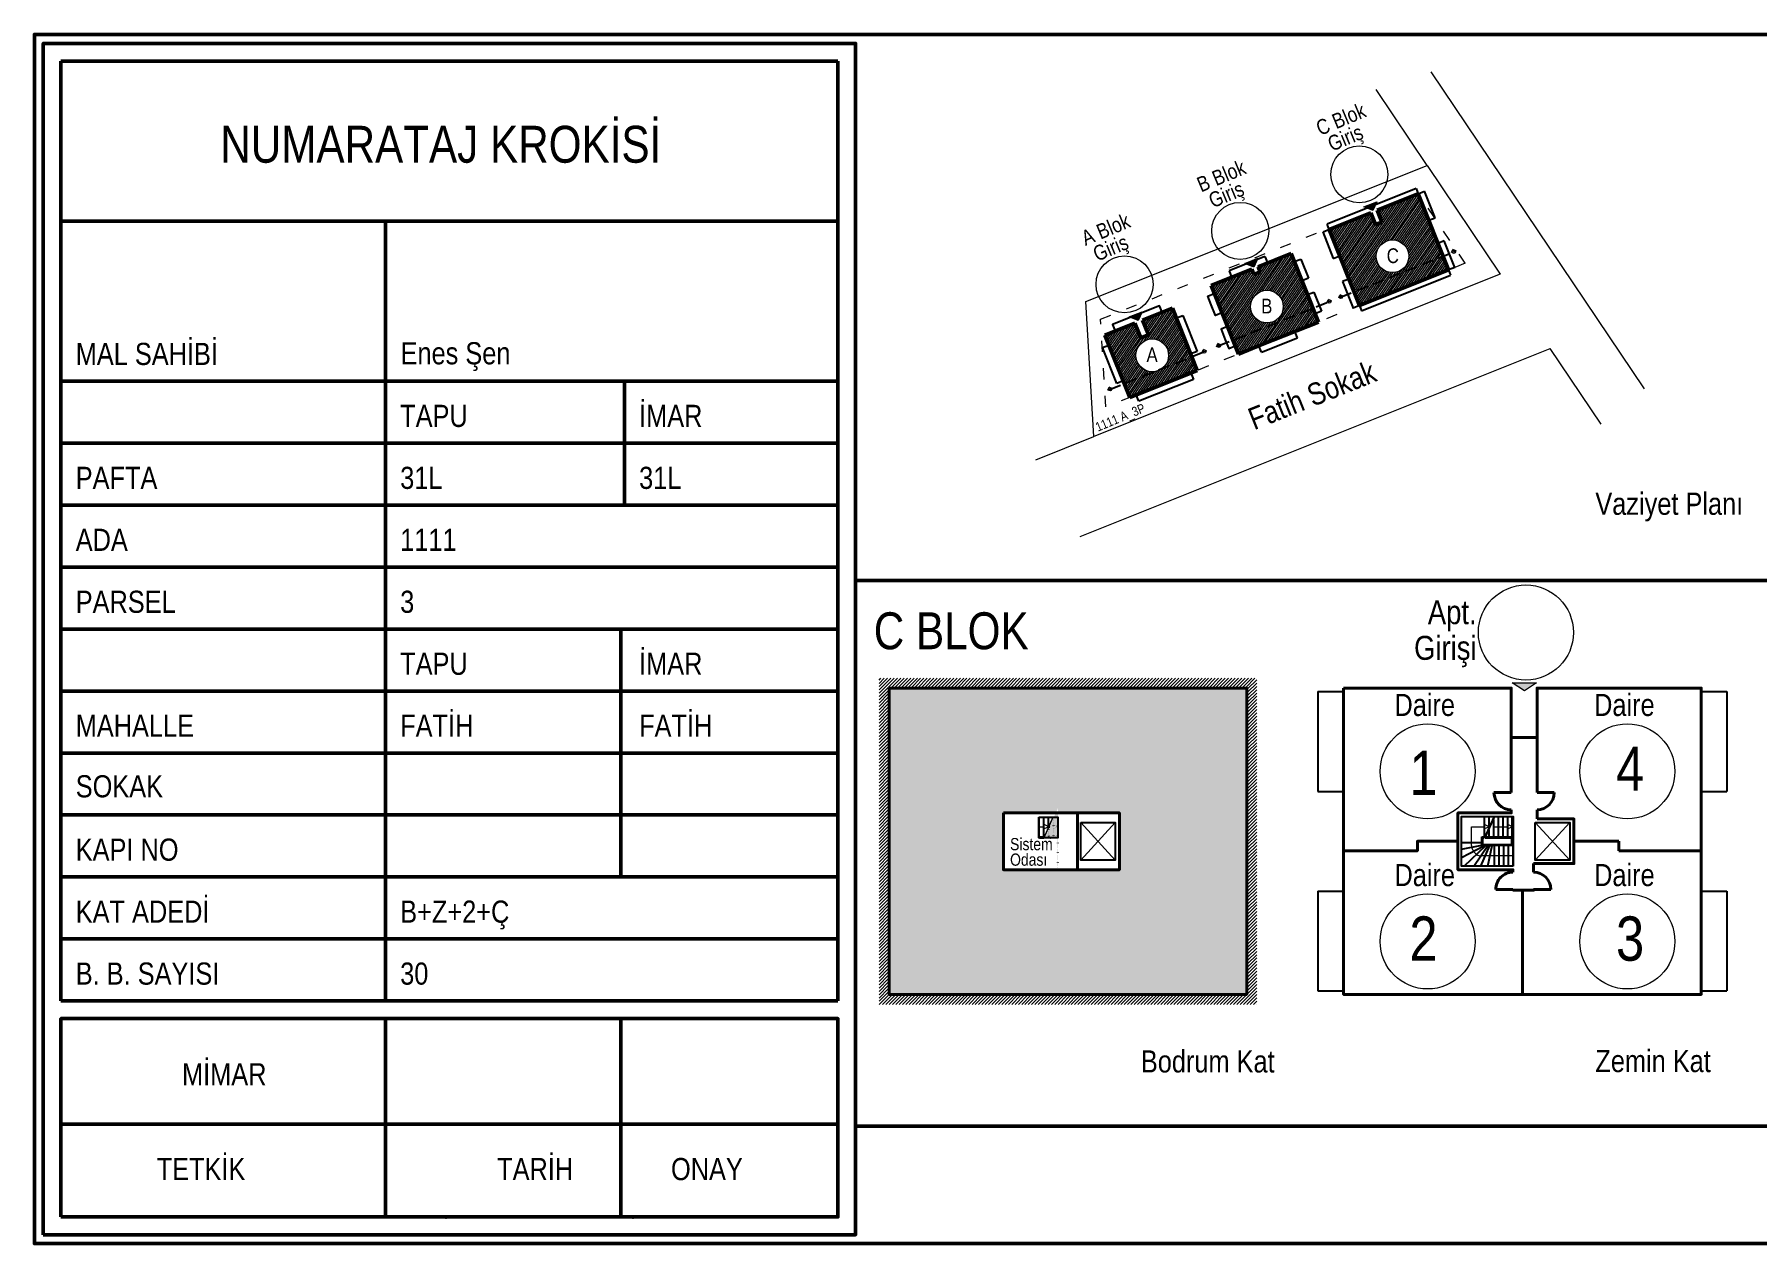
# Model space of a CAD drawing. Header units: millimetres. Extents: x 1811019 to 3717122, y -501178 to -243171.
# Drawn here: x 1811019 to 1815691, y -246506 to -243229 of the extents above; entities that cross this region are included whole.
import ezdxf
from ezdxf.enums import TextEntityAlignment as Align

# ---------------------------------------------------------------- set-up
doc = ezdxf.new("R2010")
doc.units = ezdxf.units.MM
for name, pattern in [('ACAD_ISO03W100', [30, 12, -18]), ('izdüşüm arka', [3.175, 0, -3.175]), ('izdüşüm ön', [9.525, 6.35, -3.175])]:
    doc.linetypes.add(name, pattern=pattern)
for name, color, linetype, lineweight in [('a_ba', 6, 'Continuous', 50), ('a_görünüş', 32, 'Continuous', 25), ('a_görünüş_ince', 8, 'Continuous', 20), ('a_görünüş_kalın', 20, 'Continuous', 40), ('a_hatch_misc', 251, 'Continuous', 15), ('a_izdüşüm_arka', 255, 'izdüşüm arka', 30), ('a_kesit_line', 7, 'izdüşüm ön', 40), ('a_not_mahal', 253, 'Continuous', 5), ('a_not_misc', 144, 'Continuous', 5), ('a_not_text', 7, 'Continuous', 13), ('a_sınır_parsel', 1, 'Continuous', 20), ('a_sınır_çekme', 8, 'ACAD_ISO03W100', 20), ('a_çerçeve_line', 7, 'Continuous', 50)]:
    doc.layers.add(name, color=color, linetype=linetype, lineweight=lineweight)
doc.styles.get("Standard").update_dxf_attribs({"font": 'ARIALN.TTF'})

# ---------------------------------------------------------------- blocks, each defined once
blk = doc.blocks.new('numarataj_vaziyet')
at = {"layer": 'a_hatch_misc', "ltscale": 100}
h = blk.add_hatch(dxfattribs=at)
h.set_pattern_fill('ANSI31', color=256, scale=3, angle=10)
h.set_pattern_definition([(55, (-1856242.305, 255511.529), (-7.80242322, 5.463315556), [])])
h.paths.add_polyline_path([(-1035.1, 232.5, 0.414214), (-1035.1, 232.5), (-552.2, 425.5), (-717.3, 838.7), (-939, 750.1), (-913.1, 685.1), (-947.9, 671.2), (-973.9, 736.2), (-1200.2, 645.7)])
h.paths.add_polyline_path([(-767.5, 499.7, -1), (-944.6, 499.7, -1)], flags=16)
h.paths.add_polyline_path([(-1406.4, 514.9), (-1585.2, 443.4), (-1574, 415.6), (-1608.9, 401.7), (-1620, 429.5), (-1840.5, 341.4), (-1692.1, -30.1), (-1564.4, 21), (-1258, 143.4)])
h.paths.add_polyline_path([(-1448.7, 226.7, -1), (-1625.8, 226.7, -1)], flags=16)
h.paths.add_polyline_path([(-2050, 218.7), (-2212.5, 153.7), (-2180.5, 73.6), (-2222.3, 56.9), (-2254.3, 137), (-2416.8, 72.1), (-2281.8, -265.7), (-1915, -119.1)])
h.paths.add_polyline_path([(-2070.8, -37.3, -1), (-2248, -37.3, -1)], flags=16)
at = {"layer": 'a_not_misc'}
h = blk.add_hatch(color=256, dxfattribs=at)
h.dxf.hatch_style = 1
h.paths.add_polyline_path([(-1011.7, 767.2), (-940.9, 795.5), (-962.7, 747.2)])
h = blk.add_hatch(color=256, dxfattribs=at)
h.dxf.hatch_style = 1
h.paths.add_polyline_path([(-1657.9, 460.6), (-1587.1, 488.9), (-1608.8, 440.5)])
h = blk.add_hatch(color=256, dxfattribs=at)
h.dxf.hatch_style = 1
h.paths.add_polyline_path([(-2285.2, 170.8), (-2214.4, 199.1), (-2236.1, 150.8)])
at = {"layer": 'a_ba'}
for p, q in [((-717.3, 838.7), (-939, 750.1)), ((-939, 750.1), (-913.1, 685.1)), ((-552.2, 425.5), (-717.3, 838.7)), ((-973.9, 736.2), (-1200.2, 645.7)), ((-947.9, 671.2), (-973.9, 736.2)), ((-913.1, 685.1), (-947.9, 671.2)), ((-1200.2, 645.7), (-1035.1, 232.5)), ((-1035.1, 232.5), (-552.2, 425.5)), ((-2050, 218.7), (-2212.5, 153.7)), ((-1915, -119.1), (-2050, 218.7)), ((-2254.3, 137), (-2416.8, 72.1)), ((-2416.8, 72.1), (-2281.8, -265.7)), ((-1915, -119.1), (-2281.8, -265.7))]:
    blk.add_line(p, q, dxfattribs=at)
for points in [[(-1406.4, 514.9), (-1585.2, 443.4)], [(-1258, 143.4), (-1406.4, 514.9)], [(-1620, 429.5), (-1840.5, 341.4)], [(-1608.9, 401.7), (-1620, 429.5)], [(-1574, 415.6), (-1608.9, 401.7)], [(-1585.2, 443.4), (-1574, 415.6)], [(-1840.5, 341.4), (-1692.1, -30.1)], [(-2254.3, 137), (-2222.3, 56.9), (-2180.5, 73.6), (-2212.5, 153.7)], [(-1564.4, 21), (-1258, 143.4)], [(-1692.1, -30.1), (-1564.4, 21)]]:
    blk.add_lwpolyline(points, dxfattribs=at)
blk.add_arc((-1035.1, 232.5), 0.0125, 201.78237, 291.78237, dxfattribs=at)
at = {"layer": 'a_görünüş'}
for p, q in [((-728.4, 866.6), (-1211.3, 673.6)), ((-717.3, 838.7), (-682.6, 852.6)), ((-625.1, 708.6), (-682.6, 852.6)), ((-659.8, 694.8), (-625.1, 708.6)), ((-1234.9, 631.9), (-1177.4, 487.9)), ((-1232.6, 632.8), (-1197.9, 646.7)), ((-575, 583.3), (-609.7, 569.4)), ((-517.5, 439.3), (-575, 583.3)), ((-1548, 498.7), (-1743, 420.7)), ((-1548, 498.7), (-1534.1, 463.8)), ((-1388.8, 470.7), (-1354, 484.6)), ((-1354, 484.6), (-1312.2, 380.2)), ((-1177.4, 487.9), (-1142.7, 501.8)), ((-1743, 420.7), (-1729.1, 385.9)), ((-1312.2, 380.2), (-1347, 366.3)), ((-1092.6, 376.4), (-1127.3, 362.6)), ((-1023.9, 204.7), (-541.1, 397.6)), ((-517.5, 439.3), (-552.2, 425.5)), ((-1317.3, 292), (-1282.5, 305.9)), ((-1282.5, 305.9), (-1240.8, 201.4)), ((-1127.3, 362.6), (-1069.8, 218.6)), ((-1240.8, 201.4), (-1275.6, 187.5)), ((-1035.1, 232.5), (-1069.8, 218.6)), ((-2028.6, 165.3), (-1993.8, 179.2)), ((-1993.8, 179.2), (-1915.9, -15.8)), ((-2430.3, 4.8), (-2395.4, 18.7)), ((-2352.3, -190.2), (-2430.3, 4.8)), ((-1566.8, -20.3), (-1580.7, 14.5)), ((-1371.7, 57.6), (-1385.7, 92.4)), ((-1915.9, -15.8), (-1950.7, -29.7)), ((-2317.5, -176.3), (-2352.3, -190.2)), ((-1935.9, -167.9), (-2233, -286.6)), ((-1949.8, -133), (-1935.9, -167.9)), ((-2233, -286.6), (-2247, -251.8))]:
    blk.add_line(p, q, dxfattribs=at)
for points in [[(-728.4, 866.6), (-717.3, 838.7)], [(-1200.2, 645.7), (-1211.3, 673.6)], [(-552.2, 425.5), (-541.1, 397.6)], [(-1781.2, 192.8), (-1816, 178.9), (-1839.2, 236.9), (-1857.7, 283.3), (-1822.9, 297.2)], [(-2105.7, 196.4), (-2119.6, 231.2), (-2375, 129.2), (-2361, 94.3)], [(-1035.1, 232.5), (-1023.9, 204.7)], [(-1751.5, 118.5), (-1786.3, 104.6), (-1763.1, 46.5), (-1744.5, 0.1), (-1709.7, 14)], [(-1566.8, -20.3), (-1371.7, 57.6)]]:
    blk.add_lwpolyline(points, dxfattribs=at)
at = {"layer": 'a_görünüş_ince'}
for p, q in [((-647.3, 1499), (509.4, -219.6)), ((-667.6, 991.9), (-944.5, 1403.3)), ((276.9, -411.4), (0, 0)), ((-2551, -1019.4), (0, 0)), ((-2791.3, -603.9), (-2476.6, -478.1))]:
    blk.add_line(p, q, dxfattribs=at)
at = {"layer": 'a_not_misc'}
for points in [[(-1011.7, 767.2), (-940.9, 795.5), (-962.7, 747.2), (-1011.7, 767.2)], [(-1657.9, 460.6), (-1587.1, 488.9), (-1608.8, 440.5), (-1657.9, 460.6)], [(-2285.2, 170.8), (-2214.4, 199.1), (-2236.1, 150.8), (-2285.2, 170.8)]]:
    blk.add_lwpolyline(points, dxfattribs=at)
for centre, radius in [((-1036.2, 943.9, -57.9), 154.7), ((-1682.4, 637.3, -57.9), 154.7), ((-856.1, 499.7), 88.6), ((-2309.7, 347.6, -57.9), 154.7), ((-1537.2, 226.7), 88.6), ((-2159.4, -37.3), 88.6)]:
    blk.add_circle(centre, radius, dxfattribs=at)
at = {"layer": 'a_sınır_parsel', "flags": 128}
for points in [[(-2520.3, 254.6), (-667.6, 991.9)], [(-667.6, 991.9), (-271.3, 403.1)], [(-271.3, 403.1), (-2476.6, -478.1)], [(-2476.6, -478.1), (-2520.3, 254.6)]]:
    blk.add_lwpolyline(points, dxfattribs=at)
at = {"layer": 'a_sınır_çekme', "ltscale": 5}
for p, q in [((-2439.5, 159), (-718.6, 843.8)), ((-461.4, 461.7), (-718.6, 843.8)), ((-461.4, 461.7), (-2411, -317.3)), ((-2411, -317.3), (-2439.5, 159))]:
    blk.add_line(p, q, dxfattribs=at)
at = {"layer": 'a_not_text'}
for s, height, rotation, p in [('C Blok', 82.08, 22.60091, (-1248.5, 1152.1)), ('Giriş', 82.08, 22.60091, (-1185.3, 1066.5)), ('B Blok', 82.08, 22.60091, (-1894.7, 845.4)), ('Giriş', 82.08, 22.60091, (-1831.4, 759.8)), ('A Blok', 82.08, 22.60091, (-2522, 555.7)), ('Giriş', 82.08, 22.60091, (-2458.7, 470.1)), ('Fatih Sokak', 120, 21.79769, (-1607.1, -444.1)), ('1111 A_3P ', 50, 22.60091, (-2454.3, -451.7))]:
    blk.add_text(s, height=height, rotation=rotation, dxfattribs=at).set_placement(p)
for s, p in [('C', (-887.7, 462.8)), ('B', (-1568.9, 189.8)), ('A ', (-2191.1, -74.2))]:
    blk.add_text(s, height=80, dxfattribs=at).set_placement(p)

msp = doc.modelspace()

# ---------------------------------------------------------------- hatches: boundary and pattern name
at = {"layer": 'a_hatch_misc'}
h = msp.add_hatch(dxfattribs=at)
h.set_pattern_fill('ANSI31', color=256, scale=2)
h.set_pattern_definition([(45, (-37572.514, 7709.355), (-4.49012806, 4.49012806), [])])
h.paths.add_polyline_path([(1814335, -244973.7), (1813310.5, -244973.7), (1813310.5, -245858.1), (1814335, -245858.1)])
h.paths.add_polyline_path([(1814310, -244998.7), (1814310, -245833.1), (1813335.5, -245833.1), (1813335.5, -244998.7)], flags=16)
h.paths.add_polyline_path([(1814308, -245000.7), (1814308, -245831.1), (1813337.5, -245831.1), (1813337.5, -245000.7)], flags=0)
h.paths.add_polyline_path([(1813962.7, -245338.9), (1813962.7, -245492.9), (1813647.8, -245492.9), (1813647.8, -245338.9)], flags=0)
h.paths.add_polyline_path([(1813744.1, -245350.6), (1813795.9, -245350.6), (1813795.9, -245406.6), (1813757.1, -245406.6), (1813757.1, -245406.6), (1813745.5, -245406.6), (1813744.1, -245406.6)], flags=0)
h.paths.add_polyline_path([(1813769.3, -245375.6), (1813770.7, -245376.3), (1813769.3, -245376.9)], flags=0)
h.paths.add_polyline_path([(1813783.3, -245370.4), (1813795.9, -245376.3), (1813795.9, -245404.2), (1813760.7, -245404.2), (1813783.3, -245353.9)], flags=0)
h.paths.add_polyline_path([(1813857.7, -245364.6), (1813951, -245364.6), (1813951, -245467.2), (1813951, -245467.2), (1813857.7, -245467.2), (1813857.7, -245467.2), (1813857.7, -245364.6)], flags=0)
h = msp.add_hatch(dxfattribs=at)
h.set_pattern_fill('AR-CONC', color=256, scale=0.23328)
h.set_pattern_definition([(50, (-40820.22, 8131.064), (42.5000396, -3.7182699), [4.443984, -48.883824]), (355, (-40820.22, 8131.064), (-8.2215854, 44.5697409), [3.5551872, -39.1071955]), (100.4514447, (-40816.678, 8130.754), (34.2784541, 40.8514692), [3.7768053, -41.5448923]), (46.1842, (-40820.22, 8142.914), (63.2373187, -9.8076343), [6.665976, -73.325736]), (96.6355576, (-40814.95, 8142.1), (55.3816364, 57.7195663), [5.6652102, -62.3173947]), (351.184151, (-40820.22, 8142.914), (55.3816364, 57.7195663), [5.3327731, -58.6605263]), (21, (-40814.294, 8139.95), (35.3686052, -23.85642543), [4.443984, -48.883824]), (326, (-40814.294, 8139.95), (14.4171772, 42.9673687), [3.5551872, -39.1070592]), (71.451445, (-40811.347, 8137.964), (49.7857823, 19.1109435), [3.7768053, -41.5448206]), (37.5, (-40820.22, 8131.064), (0.72050937, 19.72499947), [0, -38.63303424, 0, -39.6995904, 0, -39.255192]), (7.5, (-40820.22, 8131.064), (15.58769087, 23.3701245), [0, -22.63469184, 0, -37.74423744, 0, -14.9614128]), (327.5, (-40833.433, 8131.064), (31.63057404, -1.3364014), [0, -14.81328, 0, -46.2174336, 0, -61.3269792]), (317.5, (-40839.358, 8131.064), (34.55557543, 5.93149183), [0, -19.257264, 0, -30.69311616, 0, -43.5510432])])
h.paths.add_polyline_path([(1814308, -245000.7), (1813337.5, -245000.7), (1813337.5, -245831.1), (1814308, -245831.1)])
h.paths.add_polyline_path([(1813962.7, -245492.9), (1813647.8, -245492.9), (1813647.8, -245338.9), (1813962.7, -245338.9)], flags=16)
h.paths.add_polyline_path([(1813951, -245467.2), (1813951, -245467.2), (1813951, -245467.2)], flags=0)
h.paths.add_polyline_path([(1813795.9, -245406.6), (1813757.1, -245406.6), (1813757.1, -245406.6), (1813744.1, -245406.6), (1813744.1, -245350.6), (1813795.9, -245350.6)], flags=0)
h.paths.add_polyline_path([(1813795.9, -245404.2), (1813760.7, -245404.2), (1813795.9, -245325.9)], flags=16)
h.paths.add_polyline_path([(1813756.7, -245376.3), (1813770.7, -245376.3), (1813756.7, -245369.8)], flags=0)
h.paths.add_polyline_path([(1813657.3, -245491.3), (1813775.3, -245491.3), (1813775.3, -245440.1), (1813657.3, -245440.1)], flags=8)
h.paths.add_polyline_path([(1813657.3, -245449.2), (1813789.9, -245449.2), (1813789.9, -245397.9), (1813657.3, -245397.9)], flags=8)
at = {"layer": 'a_not_misc'}
h = msp.add_hatch(color=256, dxfattribs=at)
h.dxf.hatch_style = 1
h.paths.add_polyline_path([(1815094.1, -244985.9), (1815061.1, -245007.9), (1815028.1, -244985.9)])

# ---------------------------------------------------------------- linework, layer by layer
at = {"layer": 'a_görünüş'}
for p, q in [((1814500.7, -245010), (1814570.5, -245010)), ((1815540.9, -245010), (1815610.7, -245010)), ((1814500.7, -245280.6), (1814570.5, -245280.6)), ((1815540.9, -245280.6), (1815610.7, -245280.6)), ((1813744.1, -245351.5), (1813744.1, -245404.2)), ((1813756.7, -245350.6), (1813756.7, -245404.2)), ((1813769.3, -245350.6), (1813769.3, -245379.4)), ((1814951.9, -245349.2), (1814951.9, -245404.2)), ((1814964.5, -245349.2), (1814964.5, -245379.4)), ((1814977.1, -245349.2), (1814977.1, -245351.4)), ((1814977.1, -245357.1), (1814977.1, -245404.2)), ((1814989.7, -245349.2), (1814989.7, -245404.2)), ((1815002.3, -245349.2), (1815002.3, -245404.2)), ((1815014.9, -245349.2), (1815014.9, -245404.2)), ((1815026.3, -245348.3), (1815028.9, -245348.3)), ((1815027.5, -245348.3), (1815027.5, -245404.2)), ((1813744.1, -245404.2), (1813758.1, -245404.2)), ((1813745.5, -245406.6), (1813757.1, -245406.6)), ((1814946.1, -245427.6), (1814946.1, -245404.2)), ((1814946.1, -245404.2), (1814953.3, -245404.2)), ((1814948.4, -245425.2), (1814948.4, -245406.6)), ((1814948.4, -245406.6), (1814952.2, -245406.6)), ((1814954.8, -245406.6), (1815026.5, -245406.6)), ((1814955.9, -245404.2), (1815028.9, -245404.2)), ((1814964.5, -245385), (1814964.5, -245404.2)), ((1814890.1, -245419.5), (1814946.1, -245419.5)), ((1814890.1, -245437.7), (1814946.1, -245426.2)), ((1814890.1, -245460), (1814952.9, -245427.6)), ((1814897.5, -245483.6), (1814956.9, -245427.6)), ((1814924.3, -245483.6), (1814961.6, -245427.6)), ((1814943.4, -245483.6), (1814967.2, -245427.6)), ((1815028.9, -245427.6), (1814946.1, -245427.6)), ((1815026.5, -245425.2), (1814948.4, -245425.2)), ((1814961.8, -245483.6), (1814973.3, -245427.6)), ((1814979.9, -245483.6), (1814979.9, -245427.6)), ((1814992.5, -245483.6), (1814992.5, -245427.6)), ((1815005.1, -245483.6), (1815005.1, -245427.6)), ((1815017.7, -245483.6), (1815017.7, -245427.6)), ((1815030.3, -245482.6), (1815030.3, -245427.6)), ((1814500.7, -245551.2), (1814570.5, -245551.2)), ((1815540.9, -245551.2), (1815610.7, -245551.2)), ((1814500.7, -245821.8), (1814570.5, -245821.8)), ((1815540.9, -245821.8), (1815610.7, -245821.8))]:
    msp.add_line(p, q, dxfattribs=at)
for points in [[(1814500.7, -245010), (1814500.7, -245280.6)], [(1815610.7, -245010), (1815610.7, -245280.6)], [(1813745.5, -245404.2), (1813745.5, -245406.6)], [(1815026.5, -245406.6), (1815026.5, -245425.2)], [(1815028.9, -245404.2), (1815028.9, -245427.6)], [(1814500.7, -245551.2), (1814500.7, -245821.8)], [(1815610.7, -245551.2), (1815610.7, -245821.8)]]:
    msp.add_lwpolyline(points, dxfattribs=at)
for points in [[(1813744.1, -245350.6), (1813795.9, -245350.6), (1813795.9, -245406.6), (1813744.1, -245406.6)], [(1815030.3, -245483.6), (1814890.1, -245483.6), (1814890.1, -245348.3), (1815030.3, -245348.3)], [(1813857.7, -245364.6), (1813951, -245364.6), (1813951, -245467.2), (1813857.7, -245467.2)], [(1815090.7, -245364.6), (1815184, -245364.6), (1815184, -245467.2), (1815090.7, -245467.2)]]:
    msp.add_lwpolyline(points, close=True, dxfattribs=at)
at = {"layer": 'a_görünüş_kalın'}
for p, q in [((1814158.9, -244101.8), (1814173.9, -244139.4)), ((1813975.5, -244175.1), (1813990.5, -244212.7)), ((1815025.4, -245284.1), (1814978.7, -245284.1)), ((1815095.4, -245284.1), (1815142, -245284.1)), ((1813848.4, -245492.9), (1813848.4, -245338.9)), ((1815195.7, -245415.9), (1815317, -245415.9)), ((1815317, -245415.9), (1815317, -245441.4)), ((1815317, -245441.4), (1815540.9, -245441.4)), ((1815030, -245546.5), (1814983.4, -245546.5)), ((1815030, -245546.5), (1815030, -245548.9)), ((1815055.7, -245831.1), (1815055.7, -245548.9)), ((1815086, -245546.5), (1815132.7, -245546.5))]:
    msp.add_line(p, q, dxfattribs=at)
for points in [[(1813337.5, -245000.7), (1814308, -245000.7), (1814308, -245831.1), (1813337.5, -245831.1)], [(1813647.8, -245338.9), (1813962.7, -245338.9), (1813962.7, -245492.9), (1813647.8, -245492.9)]]:
    msp.add_lwpolyline(points, close=True, dxfattribs=at)
for points in [[(1814570.5, -245000.7), (1815025.4, -245000.7), (1815025.4, -245135), (1815095.4, -245135), (1815095.4, -245000.7), (1815540.9, -245000.7), (1815540.9, -245831.1), (1814570.5, -245831.1), (1814570.5, -245000.7)], [(1815025.4, -245135), (1815025.4, -245284.1)], [(1815095.4, -245284.1), (1815095.4, -245135)], [(1815025.4, -245330.8), (1815025.4, -245338.9), (1814880.7, -245338.9), (1814880.7, -245492.9), (1815030, -245492.9), (1815030, -245499.9)], [(1815086, -245476.6), (1815195.7, -245476.6), (1815195.7, -245355.3), (1815095.4, -245355.3)], [(1815095.4, -245355.3), (1815095.4, -245330.8)], [(1814880.7, -245415.9), (1814771.1, -245415.9), (1814771.1, -245441.4), (1814570.5, -245441.4)], [(1815086, -245499.9), (1815086, -245476.6)], [(1815030, -245548.9), (1815086, -245548.9), (1815086, -245546.5)]]:
    msp.add_lwpolyline(points, dxfattribs=at)
for centre, start, end in [((1815025.4, -245284.1), 180, 270), ((1815095.4, -245284.1), 270, 0), ((1815030, -245546.5), 89.9598, 180), ((1815086, -245546.5), 0, 90)]:
    msp.add_arc(centre, 46.7, start, end, dxfattribs=at)
at = {"layer": 'a_izdüşüm_arka'}
for p, q in [((1813783.3, -245350.6), (1813783.3, -245404.2)), ((1813795.9, -245350.6), (1813795.9, -245404.2)), ((1813759.6, -245406.6), (1813793.6, -245406.6)), ((1813760.7, -245404.2), (1813795.9, -245404.2)), ((1813770.7, -245381.9), (1813770.7, -245404.2)), ((1813773.3, -245376.3), (1813783.3, -245376.3))]:
    msp.add_line(p, q, dxfattribs=at)
for points in [[(1813784.8, -245350.6), (1813759.6, -245406.6)], [(1813795.9, -245376.3), (1813783.3, -245370.4)], [(1813795.9, -245376.3), (1813783.3, -245382.1)], [(1813795.9, -245404.2), (1813795.9, -245492.9)]]:
    msp.add_lwpolyline(points, dxfattribs=at)
at = {"layer": 'a_kesit_line', "lineweight": 25, "ltscale": 5}
for p, q in [((1814562.1, -243940.7), (1814871, -243817.2)), ((1814230.8, -244073.1), (1814533, -243952.3)), ((1813936, -244190.9), (1814194, -244087.8))]:
    msp.add_line(p, q, dxfattribs=at)
at = {"layer": 'a_not_mahal'}
msp.add_line((1811019.2, -243228.6), (1811019.2, -246506.5), dxfattribs=at)
at = {"layer": 'a_not_misc'}
for p, q in [((1814863.7, -243820.1), (1814867.3, -243811.7)), ((1814875.7, -243815.4), (1814863.7, -243820.1)), ((1814875.7, -243815.4), (1814867.3, -243811.7)), ((1814525.7, -243955.2), (1814529.3, -243946.8)), ((1814537.7, -243950.4), (1814525.7, -243955.2)), ((1814537.7, -243950.4), (1814529.3, -243946.8)), ((1814557.4, -243942.6), (1814561, -243934.2)), ((1814569.4, -243937.8), (1814557.4, -243942.6)), ((1814569.4, -243937.8), (1814561, -243934.2)), ((1814186.7, -244090.7), (1814190.3, -244082.3)), ((1814198.7, -244085.9), (1814186.7, -244090.7)), ((1814198.7, -244085.9), (1814190.3, -244082.3)), ((1814226.1, -244075), (1814229.7, -244066.6)), ((1814238.1, -244070.2), (1814226.1, -244075)), ((1814238.1, -244070.2), (1814229.7, -244066.6)), ((1813931.3, -244192.8), (1813934.9, -244184.4)), ((1813943.3, -244188), (1813931.3, -244192.8)), ((1813943.3, -244188), (1813934.9, -244184.4)), ((1813745.5, -245376.3), (1813758.1, -245376.3)), ((1814918.1, -245376.3), (1814953.3, -245376.3)), ((1814918.1, -245427.6), (1814918.1, -245376.3)), ((1814978.5, -245376.3), (1815016.3, -245376.3)), ((1815028.9, -245455.6), (1814946.1, -245455.6))]:
    msp.add_line(p, q, dxfattribs=at)
msp.add_lwpolyline([(1815094.1, -244985.9), (1815061.1, -245007.9), (1815028.1, -244985.9), (1815094.1, -244985.9)], close=True, dxfattribs=at)
for points in [[(1813782.3, -245350.6), (1813757.1, -245406.6)], [(1814978.5, -245348.3), (1814952.2, -245406.6)], [(1814981, -245348.3), (1814954.8, -245406.6)], [(1813770.7, -245376.3), (1813758.1, -245370.4)], [(1813770.7, -245376.3), (1813758.1, -245382.1)], [(1813857.7, -245364.6), (1813951, -245467.2)], [(1813951, -245364.6), (1813857.7, -245467.2)], [(1814965.9, -245376.3), (1814953.3, -245370.4)], [(1814965.9, -245376.3), (1814953.3, -245382.1)], [(1815028.9, -245376.3), (1815016.3, -245370.4)], [(1815028.9, -245376.3), (1815016.3, -245382.1)], [(1815090.7, -245364.6), (1815184, -245467.2)], [(1815184, -245364.6), (1815090.7, -245467.2)]]:
    msp.add_lwpolyline(points, dxfattribs=at)
for centre, radius in [((1814869.7, -243817.8), 4.5), ((1814531.7, -243952.8), 4.5), ((1814563.4, -243940.2), 4.5), ((1814192.7, -244088.3), 4.5), ((1814232.1, -244072.6), 4.5), ((1813937.3, -244190.4), 4.5), ((1815065.3, -244849.9, -48.3), 128.9), ((1814798.8, -245226.3), 128.9), ((1815340.4, -245226.3), 128.9), ((1814798.8, -245687.5), 128.9), ((1815340.4, -245687.5), 128.9)]:
    msp.add_circle(centre, radius, dxfattribs=at)
msp.add_arc((1814946.1, -245427.6), 28, 180, 270, dxfattribs=at)
at = {"layer": 'a_çerçeve_line'}
for p, q in [((1813198.8, -243300.6), (1811091.2, -243300.6)), ((1811091.2, -243300.6), (1811091.2, -245848.6)), ((1813198.8, -245848.6), (1813198.8, -243300.6)), ((1811091.2, -243734.6), (1813198.8, -243734.6)), ((1811971.4, -243734.6), (1811971.4, -245848.6)), ((1811091.2, -244168.6), (1813198.8, -244168.6)), ((1812619.5, -244168.6), (1812619.5, -244504.6)), ((1811091.2, -244336.6), (1813198.8, -244336.6)), ((1811091.2, -244504.6), (1813198.8, -244504.6)), ((1811091.2, -244672.6), (1813198.8, -244672.6)), ((1813246.8, -244708.6), (1819420, -244708.6)), ((1813246.8, -244708.6), (1819420, -244708.6)), ((1811091.2, -244840.6), (1813198.8, -244840.6)), ((1812609.6, -244840.6), (1812609.6, -245176.6)), ((1811091.2, -245008.6), (1813198.8, -245008.6)), ((1811091.2, -245176.6), (1813198.8, -245176.6)), ((1812609.6, -245176.6), (1812609.6, -245512.6)), ((1811091.2, -245344.6), (1813198.8, -245344.6)), ((1811091.2, -245512.6), (1813198.8, -245512.6)), ((1811091.2, -245680.6), (1813198.8, -245680.6)), ((1811091.2, -245848.6), (1813198.8, -245848.6)), ((1811971.4, -246434.5), (1811971.4, -245896.6)), ((1812609.6, -245896.6), (1812609.6, -246434.5)), ((1811091.2, -246183.1), (1813198.8, -246183.1)), ((1813246.8, -246188.6), (1819420, -246188.6)), ((1811091.2, -246434.5), (1813198.8, -246434.5))]:
    msp.add_line(p, q, dxfattribs=at)
msp.add_lwpolyline([(1819420, -243228.6), (1811019.2, -243228.6), (1811019.2, -246506.5), (1819420, -246506.5), (1819420, -243228.6)], dxfattribs=at)
for points in [[(1811043.2, -246482.5), (1813246.8, -246482.5), (1813246.8, -243252.6), (1811043.2, -243252.6)], [(1811091.2, -246434.5), (1813198.8, -246434.5), (1813198.8, -245896.6), (1811091.2, -245896.6)]]:
    msp.add_lwpolyline(points, close=True, dxfattribs=at)
for p in [(1812135.6, -246434.5), (1812643, -246434.5)]:
    msp.add_point(p, dxfattribs=at)

# ---------------------------------------------------------------- block references
at = {"layer": 'a_görünüş_ince', "xscale": 0.5, "yscale": 0.5, "zscale": 0.5}
msp.add_blockref('numarataj_vaziyet', (1815131.4, -244079.8), dxfattribs=at)

# ---------------------------------------------------------------- texts
at = {"layer": 'a_not_text'}
for s, height, p in [('NUMARATAJ KROKİSİ', 100, (1812121.6, -243576.2)), ('C BLOK', 100, (1813506.2, -244895.2)), ('MİMAR', 60, (1811534.1, -246077.5)), ('TETKİK', 60, (1811471, -246334.5)), ('TARİH', 60, (1812377.5, -246334.5)), ('ONAY', 60, (1812843.5, -246334.5))]:
    msp.add_text(s, height=height, dxfattribs=at).set_placement(p, align=Align.CENTER)
for s, height, p in [('MAL SAHİBİ', 60, (1811131.2, -244124.6)), ('Enes Şen', 60, (1812012.4, -244122.8)), ('TAPU', 60, (1812011.4, -244292.6)), ('İMAR', 60, (1812659.5, -244292.6)), ('PAFTA', 60, (1811131.2, -244460.6)), ('31L', 60, (1812011.4, -244460.6)), ('31L', 60, (1812659.5, -244460.6)), ('Vaziyet Planı', 60, (1815253.7, -244530.8)), ('ADA', 60, (1811131.2, -244628.6)), ('1111', 60, (1812011.4, -244628.6)), ('PARSEL', 60, (1811131.2, -244796.6)), ('3', 60, (1812011.4, -244796.6)), ('Apt.', 65, (1814799.2, -244827.3, -48.3)), ('İMAR', 60, (1812659.5, -244964.6)), ('Girişi', 65, (1814761.9, -244924, -48.3)), ('TAPU', 60, (1812011.4, -244964.6)), ('Daire', 60, (1814708.7, -245076.2)), ('Daire', 60, (1815250.3, -245076.2)), ('MAHALLE', 60, (1811131.2, -245132.6)), ('FATİH', 60, (1812011.4, -245132.6)), ('FATİH', 60, (1812659.5, -245132.6)), ('1', 120, (1814749.2, -245290.1)), ('4', 120, (1815309.7, -245279.1)), ('SOKAK', 60, (1811131.2, -245296.8)), ('KAPI NO', 60, (1811131.2, -245468.6)), ('Sistem', 33, (1813665.9, -245440.1)), ('Odası', 33, (1813665.9, -245482.2)), ('Daire', 60, (1814708.7, -245537.4)), ('Daire', 60, (1815250.3, -245537.4)), ('KAT ADEDİ', 60, (1811131.2, -245636.6)), ('B+Z+2+Ç', 60, (1812011.4, -245636.6)), ('2', 120, (1814749.2, -245739.7)), ('3', 120, (1815309.7, -245739.7)), ('B. B. SAYISI', 60, (1811131.2, -245804.6)), ('30', 60, (1812011.4, -245804.6)), ('Bodrum Kat', 60, (1814020.7, -246042.7)), ('Zemin Kat', 60, (1815253.7, -246041.7))]:
    msp.add_text(s, height=height, dxfattribs=at).set_placement(p)

doc.saveas('drawing.dxf')
